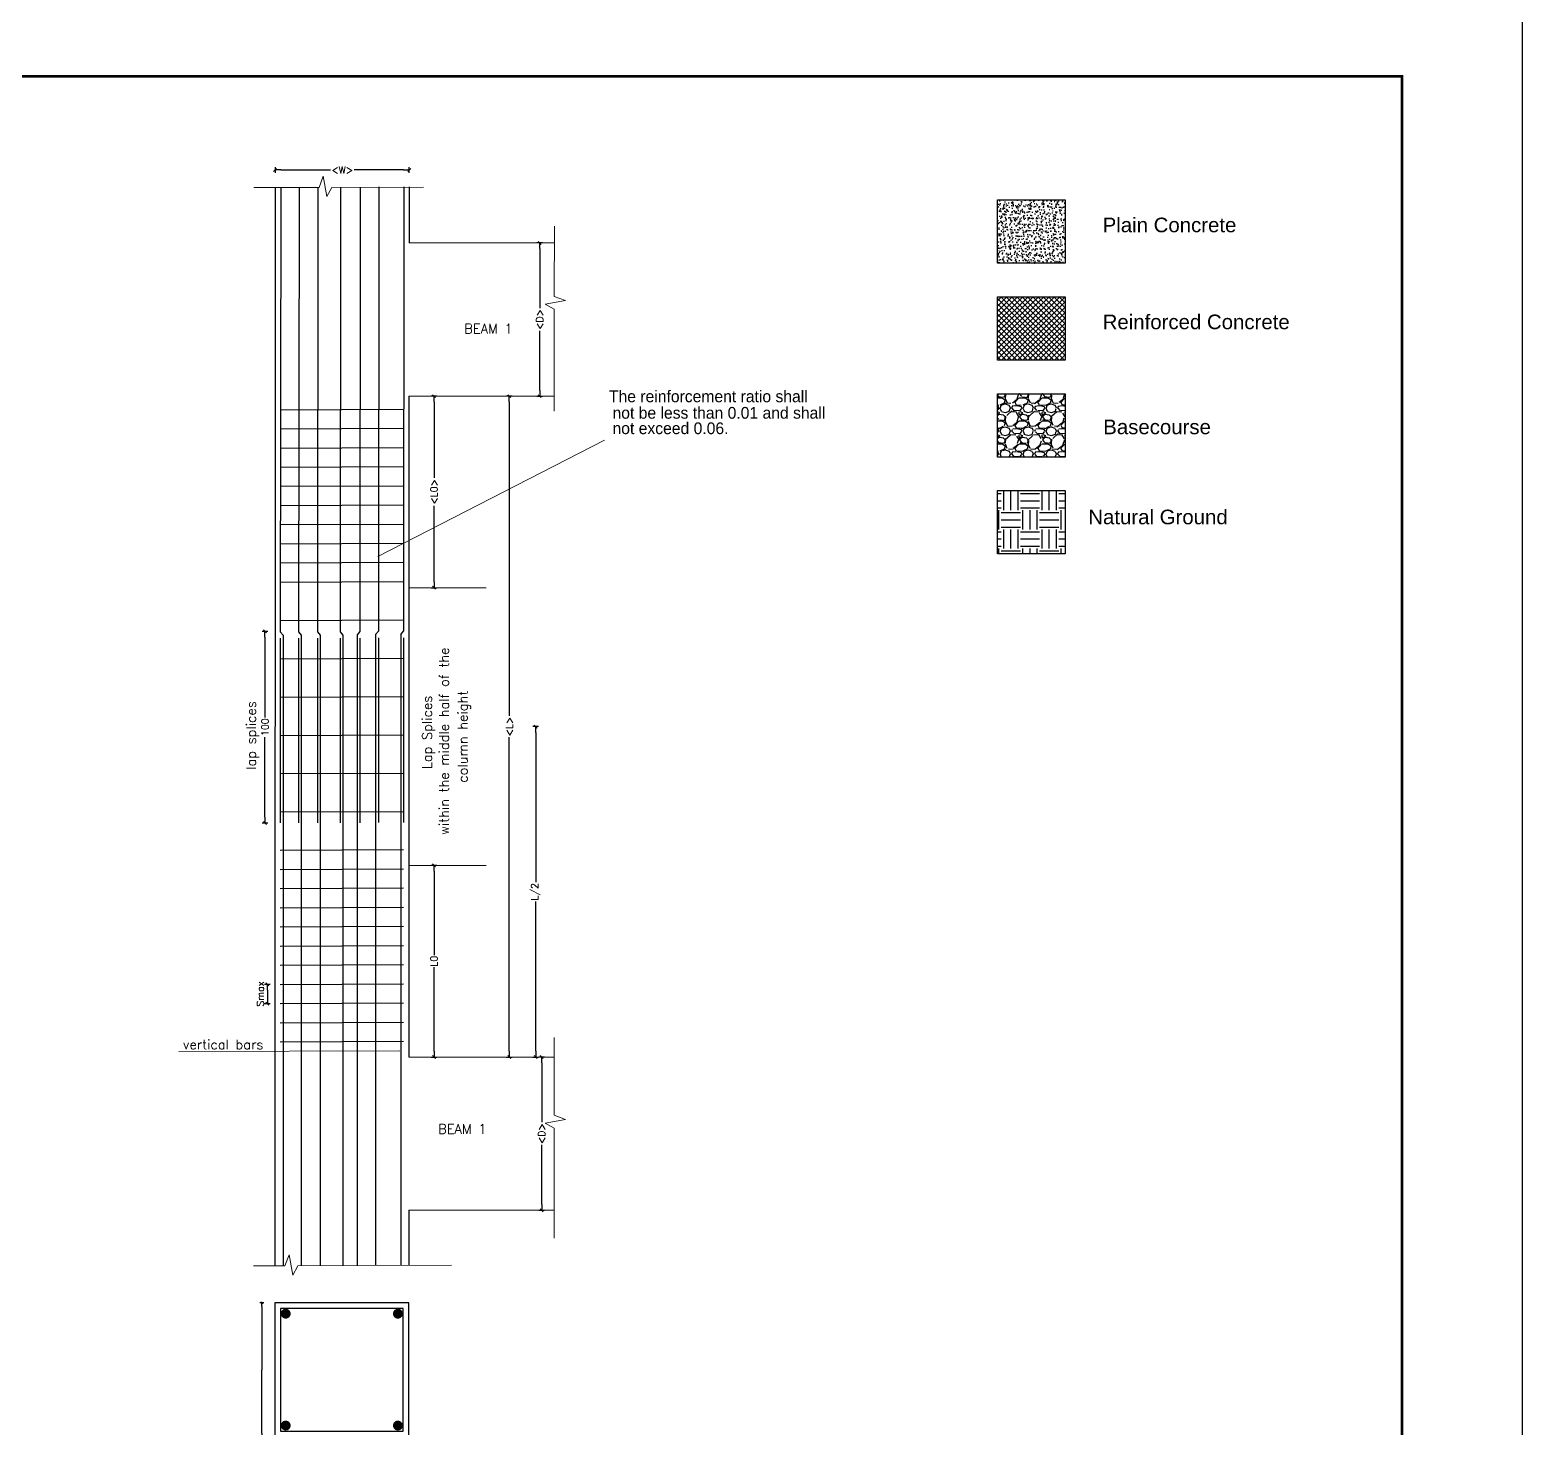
# Model space of a CAD drawing. Extents: x 166525 to 167198, y 178739 to 179747.
# Drawn here: x 167084.2 to 167103.66, y 179292.25 to 179310.49 of the extents above; entities that cross this region are included whole.
import ezdxf

# ---------------------------------------------------------------- set-up
doc = ezdxf.new("R2010")
doc.units = 0
doc.header["$MEASUREMENT"] = 0
doc.layers.get('0').update_dxf_attribs({"linetype": 'CONTINUOUS'})
doc.layers.get('DEFPOINTS').update_dxf_attribs({"linetype": 'CONTINUOUS'})
for name, color, linetype in [('000FRAME', 7, 'CONTINUOUS'), ('006COL', 5, 'CONTINUOUS'), ('007HATH', 8, 'CONTINUOUS'), ('BEAM-DIM', 4, 'CONTINUOUS'), ('BEAM-REIN', 2, 'CONTINUOUS'), ('Column', 6, 'CONTINUOUS'), ('COVER', 7, 'CONTINUOUS'), ('DIM', 144, 'CONTINUOUS'), ('FER', 33, 'CONTINUOUS'), ('FOOT-DIM', 4, 'CONTINUOUS'), ('FRAM-TXT', 4, 'CONTINUOUS'), ('Line 1', 2, 'CONTINUOUS'), ('MHATCH', 8, 'CONTINUOUS'), ('TXT', 6, 'CONTINUOUS')]:
    doc.layers.add(name, color=color, linetype=linetype)
for name, color, linetype, lineweight in [('BARS', 2, 'CONTINUOUS', 0), ('BEAM', 6, 'CONTINUOUS', 13), ('LINE', 8, 'CONTINUOUS', 9), ('STIRRUP', 1, 'CONTINUOUS', 25)]:
    doc.layers.add(name, color=color, linetype=linetype, lineweight=lineweight)
doc.styles.add('ROMANS', font='romans.shx')
doc.dimstyles.new('Copy(2) of OUTSIDE1-20', dxfattribs={"dimscale": 0, "dimtxt": 18, "dimasz": 15, "dimexe": 0, "dimexo": 0, "dimgap": 0, "dimtad": 0, "dimdec": 0, "dimlfac": 0.2, "dimzin": 0, "dimdsep": 46, "dimtxsty": 'ROMANS', "dimblk1": 'DIMQ', "dimblk2": 'DIMQ', "dimsah": 1, "dimcen": 0, "dimdle": 0.1, "dimse1": 1, "dimse2": 1, "dimclrd": 8, "dimclre": 5, "dimclrt": 3, "dimadec": 0, "dimazin": 0, "dimtfac": 1, "dimtdec": 0, "dimtmove": 2, "dimatfit": 3, "dimldrblk": 'DIMQ', "dimfxl": 1, "dimtolj": 1, "dimtzin": 0, "dimarcsym": 0})
doc.dimstyles.new('OUTSIDE', dxfattribs={"dimscale": 0, "dimtxt": 0.2, "dimasz": 10, "dimexe": 0, "dimexo": 0.1, "dimgap": 0.1, "dimtad": 0, "dimdec": 0, "dimzin": 0, "dimdsep": 46, "dimtxsty": 'ROMANS', "dimblk1": 'DIMQ', "dimblk2": 'DIMQ', "dimsah": 1, "dimcen": 0, "dimdle": 0.1, "dimse1": 1, "dimse2": 1, "dimclrd": 8, "dimclre": 5, "dimclrt": 3, "dimadec": 0, "dimazin": 0, "dimtfac": 1, "dimtdec": 0, "dimtmove": 2, "dimatfit": 3, "dimldrblk": 'DIMQ', "dimfxl": 0, "dimtolj": 1, "dimtzin": 0, "dimarcsym": 0})

# ---------------------------------------------------------------- blocks, each defined once
blk = doc.blocks.new('DIMQ')
at = {"layer": 'DIM', "color": 6}
for p, q in [((-1, 0), (0, 0)), ((0, -0.5), (0, 0.5))]:
    blk.add_line(p, q, dxfattribs=at)
at = {"layer": 'DIM', "color": 12}
blk.add_line((-0.26, -0.26), (0.26, 0.26), dxfattribs=at)
blk = doc.blocks.new('*D654')
at = {"layer": 'DEFPOINTS', "color": 0, "transparency": 16777216}
for p in [(417177, 176516.8), (417181.5, 176516.8, -1216575.1), (417181.5, 176116.8, -1216575.1)]:
    blk.add_point(p, dxfattribs=at)
at = {"layer": 'FOOT-DIM', "color": 8, "lineweight": -2, "transparency": 16777216}
for p, q in [((417177, 176501.8), (417177, 176346.4)), ((417177, 176131.8), (417177, 176287.3))]:
    blk.add_line(p, q, dxfattribs=at)
at = {"layer": 'FOOT-DIM', "color": 8, "lineweight": -2, "transparency": 16777216, "xscale": 15, "yscale": 15, "zscale": 15}
for p, rotation in [((417177, 176516.8), 90), ((417177, 176116.8), 270)]:
    blk.add_blockref('DIMQ', p, dxfattribs=dict(at, rotation=rotation))
at = {"layer": 'FOOT-DIM', "color": 3, "transparency": 16777216, "insert": (417177, 176316.8), "char_height": 18, "attachment_point": 5, "rotation": 90, "style": 'ROMANS'}
blk.add_mtext('\\A1;<D>', dxfattribs=at)
blk = doc.blocks.new('*D655')
at = {"layer": 'DEFPOINTS', "color": 0, "transparency": 16777216}
for p in [(417112.5, 178641.8, -1216575.1), (417171.9, 178641.8), (417111.3, 178241.8, -1216575.1)]:
    blk.add_point(p, dxfattribs=at)
at = {"layer": 'FOOT-DIM', "color": 8, "lineweight": -2, "transparency": 16777216}
for p, q in [((417171.9, 178626.8), (417171.9, 178471.4)), ((417171.9, 178256.8), (417171.9, 178412.3))]:
    blk.add_line(p, q, dxfattribs=at)
at = {"layer": 'FOOT-DIM', "color": 8, "lineweight": -2, "transparency": 16777216, "xscale": 15, "yscale": 15, "zscale": 15}
for p, rotation in [((417171.9, 178641.8), 90), ((417171.9, 178241.8), 270)]:
    blk.add_blockref('DIMQ', p, dxfattribs=dict(at, rotation=rotation))
at = {"layer": 'FOOT-DIM', "color": 3, "transparency": 16777216, "insert": (417171.9, 178441.8), "char_height": 18, "attachment_point": 5, "rotation": 90, "style": 'ROMANS'}
blk.add_mtext('\\A1;<D>', dxfattribs=at)
blk = doc.blocks.new('*D656')
at = {"layer": 'DEFPOINTS', "color": 0, "transparency": 16777216}
for p in [(416457.2, 177627.8, -366842.5), (416455.1, 177127.8), (416457.2, 177127.8, -366842.5)]:
    blk.add_point(p, dxfattribs=at)
at = {"layer": 'FOOT-DIM', "color": 8, "lineweight": -2, "transparency": 16777216}
for p, q in [((416455.1, 177612.8), (416455.1, 177403.5)), ((416455.1, 177142.8), (416455.1, 177352.1))]:
    blk.add_line(p, q, dxfattribs=at)
at = {"layer": 'FOOT-DIM', "color": 8, "lineweight": -2, "transparency": 16777216, "xscale": 15, "yscale": 15, "zscale": 15}
for p, rotation in [((416455.1, 177627.8), 90), ((416455.1, 177127.8), 270)]:
    blk.add_blockref('DIMQ', p, dxfattribs=dict(at, rotation=rotation))
at = {"layer": 'FOOT-DIM', "color": 3, "transparency": 16777216, "insert": (416455.1, 177377.8), "char_height": 18, "attachment_point": 5, "rotation": 90, "style": 'ROMANS'}
blk.add_mtext('\\A1;100', dxfattribs=at)
blk = doc.blocks.new('*D657')
at = {"layer": 'DEFPOINTS', "color": 0, "transparency": 16777216}
for p in [(416945.2, 178241.8, -1211185.6), (416896.2, 177741.8), (416964.8, 177741.8, -1208008.3)]:
    blk.add_point(p, dxfattribs=at)
at = {"layer": 'FOOT-DIM', "color": 8, "lineweight": -2, "transparency": 16777216}
for p, q in [((416896.2, 178226.8), (416896.2, 178028.3)), ((416896.2, 177756.8), (416896.2, 177955.4))]:
    blk.add_line(p, q, dxfattribs=at)
at = {"layer": 'FOOT-DIM', "color": 8, "lineweight": -2, "transparency": 16777216, "xscale": 15, "yscale": 15, "zscale": 15}
for p, rotation in [((416896.2, 178241.8), 90), ((416896.2, 177741.8), 270)]:
    blk.add_blockref('DIMQ', p, dxfattribs=dict(at, rotation=rotation))
at = {"layer": 'FOOT-DIM', "color": 3, "transparency": 16777216, "insert": (416896.2, 177991.8), "char_height": 18, "attachment_point": 5, "rotation": 90, "style": 'ROMANS'}
blk.add_mtext('\\A1;<L0>', dxfattribs=at)
blk = doc.blocks.new('*D658')
at = {"layer": 'DEFPOINTS', "color": 0, "transparency": 16777216}
for p in [(416945.2, 177016.8, -1211185.6), (416896.2, 176516.8), (416964.8, 176516.8, -1208008.3)]:
    blk.add_point(p, dxfattribs=at)
at = {"layer": 'FOOT-DIM', "color": 8, "lineweight": -2, "transparency": 16777216}
for p, q in [((416896.2, 177001.8), (416896.2, 176782.7)), ((416896.2, 176531.8), (416896.2, 176751))]:
    blk.add_line(p, q, dxfattribs=at)
at = {"layer": 'FOOT-DIM', "color": 8, "lineweight": -2, "transparency": 16777216, "xscale": 15, "yscale": 15, "zscale": 15}
for p, rotation in [((416896.2, 177016.8), 90), ((416896.2, 176516.8), 270)]:
    blk.add_blockref('DIMQ', p, dxfattribs=dict(at, rotation=rotation))
at = {"layer": 'FOOT-DIM', "color": 3, "transparency": 16777216, "insert": (416896.2, 176766.8), "char_height": 18, "attachment_point": 5, "rotation": 90, "style": 'ROMANS'}
blk.add_mtext('\\A1;L0', dxfattribs=at)
blk = doc.blocks.new('*D659')
at = {"layer": 'DEFPOINTS', "color": 0, "transparency": 16777216}
for p in [(416831.6, 178832.2), (416481.6, 178761.5, -297449.5), (416831.6, 178763, -224018.9)]:
    blk.add_point(p, dxfattribs=at)
at = {"layer": 'FOOT-DIM', "color": 8, "lineweight": -2, "transparency": 16777216}
for p, q in [((416496.6, 178832.2), (416625.7, 178832.2)), ((416816.6, 178832.2), (416687.4, 178832.2))]:
    blk.add_line(p, q, dxfattribs=at)
at = {"layer": 'FOOT-DIM', "color": 8, "lineweight": -2, "transparency": 16777216, "xscale": 15, "yscale": 15, "zscale": 15, "rotation": 180}
blk.add_blockref('DIMQ', (416481.6, 178832.2), dxfattribs=at)
at = {"layer": 'FOOT-DIM', "color": 8, "lineweight": -2, "transparency": 16777216, "xscale": 15, "yscale": 15, "zscale": 15}
blk.add_blockref('DIMQ', (416831.6, 178832.2), dxfattribs=at)
at = {"layer": 'FOOT-DIM', "color": 3, "transparency": 16777216, "insert": (416656.6, 178832.2), "char_height": 18, "attachment_point": 5, "style": 'ROMANS'}
blk.add_mtext('\\A1;<W>', dxfattribs=at)
blk = doc.blocks.new('*D660')
at = {"layer": 'DEFPOINTS', "color": 0, "transparency": 16777216}
for p in [(417093.4, 178241.8, -1218970.1), (417092.4, 176516.8), (417161, 176516.8, -1208008.3)]:
    blk.add_point(p, dxfattribs=at)
at = {"layer": 'FOOT-DIM', "color": 8, "lineweight": -2, "transparency": 16777216}
for p, q in [((417092.4, 178226.8), (417092.4, 177407.2)), ((417092.4, 176531.8), (417092.4, 177351.5))]:
    blk.add_line(p, q, dxfattribs=at)
at = {"layer": 'FOOT-DIM', "color": 8, "lineweight": -2, "transparency": 16777216, "xscale": 15, "yscale": 15, "zscale": 15}
for p, rotation in [((417092.4, 178241.8), 90), ((417092.4, 176516.8), 270)]:
    blk.add_blockref('DIMQ', p, dxfattribs=dict(at, rotation=rotation))
at = {"layer": 'FOOT-DIM', "color": 3, "transparency": 16777216, "insert": (417092.4, 177379.3), "char_height": 18, "attachment_point": 5, "rotation": 90, "style": 'ROMANS'}
blk.add_mtext('\\A1;<L>', dxfattribs=at)
blk = doc.blocks.new('*D661')
at = {"layer": 'DEFPOINTS', "color": 0, "transparency": 16777216}
for p in [(416581.1, 176706.5, 208168.7), (416461.3, 176656.5), (416581.1, 176656.5, 208168.7)]:
    blk.add_point(p, dxfattribs=at)
at = {"layer": 'FOOT-DIM', "color": 8, "lineweight": -2, "transparency": 16777216}
blk.add_line((416461.3, 176691.5), (416461.3, 176671.5), dxfattribs=at)
at = {"layer": 'FOOT-DIM', "color": 8, "lineweight": -2, "transparency": 16777216, "xscale": 15, "yscale": 15, "zscale": 15}
for p, rotation in [((416461.3, 176706.5), 90), ((416461.3, 176656.5), 270)]:
    blk.add_blockref('DIMQ', p, dxfattribs=dict(at, rotation=rotation))
at = {"layer": 'FOOT-DIM', "color": 3, "transparency": 16777216, "insert": (416443.3, 176681.5), "char_height": 18, "attachment_point": 5, "rotation": 90, "style": 'ROMANS'}
blk.add_mtext('\\A1;Smax', dxfattribs=at)
blk = doc.blocks.new('SIMDOT')
at = {"const_width": 0.5, "flags": 128}
blk.add_lwpolyline([(-0.25, 0, 1), (0.25, 0, 1), (-0.25, 0)], format="xyb", dxfattribs=at)
blk = doc.blocks.new('*D663')
at = {"layer": 'DEFPOINTS', "color": 0, "transparency": 16777216}
for p in [(416480.4, 175875.5, -84088.4), (416446.8, 175525.5), (416480.4, 175525.5, -84088.4)]:
    blk.add_point(p, dxfattribs=at)
at = {"layer": 'FER', "color": 8, "lineweight": -2, "transparency": 16777216}
for p, q in [((416446.8, 175865.5), (416446.8, 175700.7)), ((416446.8, 175535.5), (416446.8, 175700.3))]:
    blk.add_line(p, q, dxfattribs=at)
at = {"layer": 'FER', "color": 8, "lineweight": -2, "transparency": 16777216, "xscale": 10, "yscale": 10, "zscale": 10}
for p, rotation in [((416446.8, 175875.5), 90), ((416446.8, 175525.5), 270)]:
    blk.add_blockref('DIMQ', p, dxfattribs=dict(at, rotation=rotation))
at = {"layer": 'FER', "color": 3, "transparency": 16777216, "insert": (416446.8, 175700.5), "char_height": 0.2, "attachment_point": 5, "rotation": 90, "style": 'ROMANS'}
blk.add_mtext('\\A1;d', dxfattribs=at)
blk = doc.blocks.new('*D664')
at = {"layer": 'DEFPOINTS', "color": 0, "transparency": 16777216}
for p in [(416830.4, 177379.3, -158673.8), (416830.4, 176516.8, -158673.8), (417161.4, 176516.8)]:
    blk.add_point(p, dxfattribs=at)
at = {"layer": 'FOOT-DIM', "color": 8, "lineweight": -2, "transparency": 16777216}
for p, q in [((417161.4, 177364.3), (417161.4, 176973.4)), ((417161.4, 176531.8), (417161.4, 176922.8))]:
    blk.add_line(p, q, dxfattribs=at)
at = {"layer": 'FOOT-DIM', "color": 8, "lineweight": -2, "transparency": 16777216, "xscale": 15, "yscale": 15, "zscale": 15}
for p, rotation in [((417161.4, 177379.3), 90), ((417161.4, 176516.8), 270)]:
    blk.add_blockref('DIMQ', p, dxfattribs=dict(at, rotation=rotation))
at = {"layer": 'FOOT-DIM', "color": 3, "transparency": 16777216, "insert": (417161.4, 176948.1), "char_height": 18, "attachment_point": 5, "rotation": 90, "style": 'ROMANS'}
blk.add_mtext('\\A1;L/2', dxfattribs=at)
blk = doc.blocks.new('O')
at = {"layer": 'BEAM'}
for p, q in [((416830.4, 178641.8, -1021629.9), (417209.9, 178641.8, -941834.4)), ((416830.4, 178241.8, -1021629.9), (417209.9, 178241.8, -941834.4)), ((416830.4, 176516.8, -1021629.9), (417209.9, 176516.8, -941834.4)), ((416830.4, 176116.8, -1021629.9), (417209.9, 176116.8, -941834.4))]:
    blk.add_line(p, q, dxfattribs=at)
at = {"layer": 'BEAM-REIN'}
for p, q in [((416496.3, 178786.5, -89332), (416495.1, 177627.1, -87038.5)), ((416543.9, 178786.5, -89332), (416542.7, 177627.1, -87038.5)), ((416593.1, 178786.5, -89332), (416591.9, 177627.1, -87038.5)), ((416652.1, 178786.5, -89332), (416650.9, 177627.1, -87038.5)), ((416703.7, 178786.5, -89332), (416702.6, 177627.1, -87038.5)), ((416752.1, 178788.1, -89332), (416751, 177628.7, -87038.5)), ((416817.5, 178788.1, 0), (416816.4, 177628.7, 2293.5)), ((416495.1, 177627.1, -87038.5), (416502.2, 177618.2, 219934.3)), ((416495.1, 177609.9, -87006.7), (416495.1, 177127.8, -86117.9)), ((416502.2, 177618.2, -87022.1), (416502.2, 175971.6, -84088.4)), ((416542.7, 177627.1, -87038.5), (416549.9, 177618.2, 219934.3)), ((416542.7, 177609.9, -87006.7), (416542.7, 177127.8, -86117.9)), ((416549.9, 177618.2, -87022.1), (416549.9, 175971.6, -84088.4)), ((416591.9, 177627.1, -87038.5), (416599, 177618.2, 219934.4)), ((416591.9, 177609.9, -87006.7), (416591.9, 177127.8, -86117.9)), ((416599, 177618.2, -87022.1), (416599, 175971.6, -84088.4)), ((416650.9, 177627.1, -87038.5), (416658.1, 177618.2, 219934.4)), ((416650.9, 177609.8, -87006.6), (416650.9, 177127.8, -86117.9)), ((416658.1, 177618.2, -87022.1), (416658.1, 175971.6, -84088.3)), ((416702.6, 177627.5, -87039.2), (416695.4, 177618.6, 219948.7)), ((416695.4, 177618.6, -87022.8), (416695.4, 175972, -84089.1)), ((416702.6, 177610.3, -87007.4), (416702.6, 177128.2, -86118.6)), ((416751, 177628.7, -87038.5), (416743.8, 177619.8, 219949.4)), ((416743.8, 177619.8, -87022.1), (416743.8, 175973.2, -84088.4)), ((416751, 177611.4, -87006.7), (416751, 177129.3, -86117.9)), ((416815.7, 177628.7, -87038.5), (416808.9, 177620.1, 208168.7)), ((416809.2, 177620.6, 2308.4), (416809.2, 175972.7, 5243.6)), ((416816.4, 177611.4, 2325.3), (416816.4, 177129.3, 3214.1))]:
    blk.add_line(p, q, dxfattribs=at)
at = {"layer": 'Column'}
for p, q in [((416481.6, 178786.5, -89332), (416480.4, 175971.6, -84088.4)), ((416831.6, 178788.1, 13666.8), (416831.6, 178641.8, -158673.8)), ((416830.4, 178241.8, -158673.8), (416830.4, 176516.8, -158673.8)), ((416830.4, 176116.8, -352423.8), (416830.4, 175973.2, -380541))]:
    blk.add_line(p, q, dxfattribs=at)
at = {"layer": 'Column', "elevation": -84088.4}
blk.add_lwpolyline([(416480.4, 175525.5), (416830.4, 175525.5), (416830.4, 175875.5), (416480.4, 175875.5)], close=True, dxfattribs=at)
at = {"layer": 'FER', "color": 2, "elevation": -84088.4}
blk.add_lwpolyline([(416495.4, 175540.5), (416815.4, 175540.5), (416815.4, 175860.5), (416495.4, 175860.5)], close=True, dxfattribs=at)
at = {"layer": 'LINE', "lineweight": 0}
blk.add_line((416749.7, 177823.7, -1021629.9), (417341, 178127.3, -1021629.9), dxfattribs=at)
at = {"layer": 'LINE'}
for p, q in [((416830.4, 177741.8, -1021629.9), (417032.2, 177741.8, -979201.9)), ((416830.4, 177016.8, -1021629.9), (417032.2, 177016.8, -979201.9)), ((416807.3, 176533, -89208.6), (416230.2, 176531.5, -89208.6))]:
    blk.add_line(p, q, dxfattribs=at)
for points in [[(416868.8, 178787.7), (416629.8, 178786.5), (416616.8, 178762.7), (416607, 178815.7), (416596.2, 178786.5), (416426.3, 178786.5)], [(417209.9, 178202.3), (417209.9, 178468.7), (417186.1, 178481.7), (417239.1, 178491.4), (417209.9, 178502.2), (417210.6, 178685.9)], [(417209.9, 176044.2), (417209.9, 176331.2), (417186.1, 176344.2), (417239.1, 176353.9), (417209.9, 176364.7), (417209.9, 176567.8)], [(416941.6, 175973.2), (416540.7, 175971.6), (416527.7, 175947.8), (416517.9, 176000.8), (416507.1, 175971.6), (416425.1, 175971.6)]]:
    blk.add_lwpolyline(points, dxfattribs=at)
at = {"layer": 'LINE', "lineweight": 0, "const_width": 0.17, "elevation": -1021629.9}
blk.add_lwpolyline([(417341, 178271.6), (418225.9, 178271.6), (418225.9, 178119.6), (417341, 178119.6)], close=True, dxfattribs=at)
at = {"layer": 'STIRRUP'}
for p, q in [((416495.1, 178206.5, 208168.7), (416816.4, 178208.1, 208168.7)), ((416495.1, 178156.5, 208168.7), (416816.4, 178158.1, 208168.7)), ((416495.1, 178106.5, 208168.7), (416816.4, 178108.1, 208168.7)), ((416495.1, 178056.5, 208168.7), (416816.4, 178058.1, 208168.7)), ((416495.1, 178006.5, 208168.7), (416816.4, 178008.1, 208168.7)), ((416495.1, 177956.5, 208168.7), (416816.4, 177958.1, 208168.7)), ((416495.1, 177906.5, 208168.7), (416816.4, 177908.1, 208168.7)), ((416495.1, 177856.5, 208168.7), (416816.4, 177858.1, 208168.7)), ((416495.1, 177806.5, 208168.7), (416816.4, 177808.1, 208168.7)), ((416495.1, 177756.5, 208168.7), (416816.4, 177758.1, 208168.7)), ((416495.1, 177656.5, 208168.7), (416816.4, 177658.1, 208168.7)), ((416495.1, 177556.5, 208168.7), (416816.4, 177558.1, 208168.7)), ((416495.1, 177556.5, 208168.7), (416816.4, 177558.1, 208168.7)), ((416495.1, 177456.5, 208168.7), (416816.4, 177458.1, 208168.7)), ((416495.1, 177356.5, 208168.7), (416816.4, 177358.1, 208168.7)), ((416495.1, 177256.5, 208168.7), (416816.4, 177258.1, 208168.7)), ((416495.1, 177156.5, 208168.7), (416816.4, 177158.1, 208168.7)), ((416495.1, 177056.5, 208168.7), (416816.4, 177058.1, 208168.7)), ((416495.1, 177006.5, 208168.7), (416816.4, 177008.1, 208168.7)), ((416495.1, 176956.5, 208168.7), (416816.4, 176958.1, 208168.7)), ((416495.1, 176906.5, 208168.7), (416816.4, 176908.1, 208168.7)), ((416495.1, 176856.5, 208168.7), (416816.4, 176858.1, 208168.7)), ((416495.1, 176806.5, 208168.7), (416816.4, 176808.1, 208168.7)), ((416495.1, 176756.5, 208168.7), (416816.4, 176758.1, 208168.7)), ((416495.1, 176706.5, 208168.7), (416816.4, 176708.1, 208168.7)), ((416495.1, 176656.5, 208168.7), (416816.4, 176658.1, 208168.7)), ((416495.1, 176606.5, 208168.7), (416816.4, 176608.1, 208168.7)), ((416495.1, 176556.5, 208168.7), (416816.4, 176558.1, 208168.7))]:
    blk.add_line(p, q, dxfattribs=at)
at = {"layer": 'BARS', "xscale": 25.80619054415729, "yscale": 25.80619054415729, "zscale": 25.80619054415729}
for p in [(416509.2, 175846.9), (416801.9, 175846.9), (416509.2, 175554.9), (416801.9, 175554.9)]:
    blk.add_blockref('SIMDOT', p, dxfattribs=at)
at = {"layer": 'BEAM-DIM', "style": 'ROMANS'}
for s, p in [('BEAM 1', (416974.9, 178405.6, -1110838.6)), ('vertical bars', (416241, 176537, -89208.6)), ('BEAM 1', (416906.7, 176316.6, -89208.6))]:
    blk.add_text(s, height=25, dxfattribs=at).set_placement(p)
for s, p in [('within the middle half of the ', (416934.8, 177096.1, -89208.6)), ('Lap Splices', (416890.6, 177268.1, -89208.6)), ('column height ', (416983.4, 177232.8, -89208.6)), ('lap splices', (416431.5, 177266.6, -89208.6))]:
    blk.add_text(s, height=25, rotation=90, dxfattribs=at).set_placement(p)
at = {"layer": 'FRAM-TXT', "linetype": 'Continuous'}
for s, p in [('The reinforcement ratio shall ', (417352.5, 178226, -1032897.1)), ('not be less than 0.01 and shall', (417361.8, 178183, -1032897.1)), ('not exceed 0.06.', (417361.8, 178142.7, -1032897.1))]:
    blk.add_text(s, height=30.6, dxfattribs=at).set_placement(p)
at = {"layer": 'FER', "color": 2}
dim = blk.add_linear_dim(base=(416446.8, 175525.5), p1=(416480.4, 175875.5, -84088.4), p2=(416480.4, 175525.5, -84088.4), angle=90, text='d', dimstyle='OUTSIDE', override={"dimscale": 1}, dxfattribs=at)
dim.commit()
dim.dimension.update_dxf_attribs({"geometry": '*D663', "text_midpoint": (416446.8, 175700.5)})
at = {"layer": 'FOOT-DIM'}
dim = blk.add_linear_dim(base=(416831.6, 178832.2, 208168.7), p1=(416481.6, 178761.5, -89280.8), p2=(416831.6, 178763, -15850.2), text='<W>', dimstyle='Copy(2) of OUTSIDE1-20', override={"dimscale": 1}, dxfattribs=at)
dim.commit()
dim.dimension.update_dxf_attribs({"geometry": '*D659', "text_midpoint": (416656.6, 178832.2, 208168.7)})
for base, p1, p2, text, picture, middle in [((417171.9, 178641.8, 208168.7), (417111.3, 178241.8, -1008406.4), (417112.5, 178641.8, -1008406.4), '<D>', '*D655', (417171.9, 178441.8, 208168.7)), ((416896.2, 177741.8, 208168.7), (416945.2, 178241.8, -1003016.9), (416964.8, 177741.8, -999839.6), '<L0>', '*D657', (416896.2, 177991.8, 208168.7)), ((417092.4, 176516.8, 208168.7), (417093.4, 178241.8, -1010801.4), (417161, 176516.8, -999839.6), '<L>', '*D660', (417092.4, 177379.3, 208168.7)), ((417161.4, 176516.8), (416830.4, 177379.3, -158673.8), (416830.4, 176516.8, -158673.8), 'L/2', '*D664', (417161.4, 176948.1)), ((417177, 176516.8, 208168.7), (417181.5, 176116.8, -1008406.4), (417181.5, 176516.8, -1008406.4), '<D>', '*D654', (417177, 176316.8, 208168.7))]:
    dim = blk.add_linear_dim(base=base, p1=p1, p2=p2, angle=90, text=text, dimstyle='Copy(2) of OUTSIDE1-20', override={"dimscale": 1}, dxfattribs=at)
    dim.commit()
    dim.dimension.update_dxf_attribs({"geometry": picture, "text_midpoint": middle})
dim = blk.add_linear_dim(base=(416455.1, 177127.8, 208168.7), p1=(416457.2, 177627.8, -158673.8), p2=(416457.2, 177127.8, -158673.8), angle=90, dimstyle='Copy(2) of OUTSIDE1-20', override={"dimscale": 1}, dxfattribs=at)
dim.commit()
dim.dimension.update_dxf_attribs({"geometry": '*D656', "text_midpoint": (416455.1, 177377.8, 208168.7)})
dim = blk.add_linear_dim(base=(416896.2, 176516.8, 208168.7), p1=(416945.2, 177016.8, -1003016.9), p2=(416964.8, 176516.8, -999839.6), angle=90, text='L0', dimstyle='Copy(2) of OUTSIDE1-20', override={"dimscale": 1}, dxfattribs=at)
dim.commit()
dim.dimension.update_dxf_attribs({"geometry": '*D658', "text_midpoint": (416896.2, 176766.8, 208168.7), "text_rotation": 90})
dim = blk.add_aligned_dim(p1=(416581.1, 176706.5, 208168.7), p2=(416581.1, 176656.5, 208168.7), distance=-119.8, text='Smax', dimstyle='Copy(2) of OUTSIDE1-20', override={"dimscale": 1}, dxfattribs=at)
dim.commit()
dim.dimension.update_dxf_attribs({"geometry": '*D661', "text_midpoint": (416443.3, 176681.5), "text_rotation": 90})

msp = doc.modelspace()

# ---------------------------------------------------------------- hatches: boundary and pattern name
at = {"linetype": 'Continuous'}
h = msp.add_hatch(dxfattribs=at)
h.set_pattern_fill('EARTH', color=8, style=0)
h.set_pattern_definition([(0, (430.12013, 55.24664), (0.25, 0.25), [0.25, -0.25]), (0, (430.12013, 55.3404), (0.25, 0.25), [0.25, -0.25]), (0, (430.12013, 55.43414), (0.25, 0.25), [0.25, -0.25]), (90, (430.15138, 55.4654), (-0.25, 0.25), [0.25, -0.25]), (90, (430.24513, 55.4654), (-0.25, 0.25), [0.25, -0.25]), (90, (430.33888, 55.4654), (-0.25, 0.25), [0.25, -0.25])])
h.paths.add_polyline_path([(167097.70218, 179304.47144), (167096.81982, 179304.47144), (167096.81982, 179303.64478), (167097.70218, 179303.64478)])
at = {"layer": '006COL'}
h = msp.add_hatch(dxfattribs=at)
h.set_pattern_fill('ANSI37', color=8, scale=0.38995, angle=90, style=0)
h.set_pattern_definition([(135, (166966.34357, 179185.63964), (-0.034467066, -0.034467066), []), (225, (166966.34357, 179185.63964), (0.034467066, -0.034467066), [])])
h.paths.add_polyline_path([(167096.81982, 179307.00228), (167096.81982, 179306.17562), (167097.70218, 179306.17562), (167097.70218, 179307.00228)])
at = {"layer": '007HATH'}
h = msp.add_hatch(dxfattribs=at)
h.set_pattern_fill('AR-CONC', color=8, scale=0.015598, angle=270, style=0)
h.set_pattern_definition([(320, (166970.21457, 179184.88652), (-0.009788086, -0.11187834), [0.01169851, -0.12868361]), (265, (166970.21457, 179184.88652), (0.11732703, 0.02164245), [0.00935881, -0.10294689]), (10.451444, (166970.21375, 179184.87719), (0.10753894, -0.09023589), [0.009942204, -0.10936424]), (316.1842, (166970.24577, 179184.88652), (-0.02581772, -0.16646845), [0.01754777, -0.19302542]), (6.63564, (166970.24361, 179184.87264), (0.15194315, -0.1457887), [0.01491331, -0.16404645]), (261.18416, (166970.24577, 179184.88652), (0.15194315, -0.1457887), [0.01403821, -0.15442033]), (291, (166970.23797, 179184.87092), (-0.06280055, -0.09310564), [0.01169851, -0.12868361]), (236, (166970.23797, 179184.87092), (0.113109, -0.03795236), [0.00935881, -0.10294689]), (341.451445, (166970.23273, 179184.86316), (0.05030845, -0.131058), [0.0099422, -0.10936424]), (307.5, (166970.21457, 179184.886516), (0.051924828, -0.001896696), [0, -0.101699048, 0, -0.10450669, 0, -0.10333684]), (277.5, (166970.21457, 179184.886516), (0.061520392, -0.041033622), [0, -0.059584411, 0, -0.099359346, 0, -0.039384984]), (237.5, (166970.21457, 179184.9213), (-0.003518112, -0.083265695), [0, -0.038995034, 0, -0.121664505, 0, -0.16143944]), (227.5, (166970.21457, 179184.9369), (0.01561439, -0.090965457), [0, -0.050693544, 0, -0.08079771, 0, -0.1146454])])
h.paths.add_polyline_path([(167097.70218, 179308.26769), (167096.81982, 179308.26769), (167096.81982, 179307.44104), (167097.70218, 179307.44104)])
at = {"layer": 'Line 1', "linetype": 'Continuous'}
h = msp.add_hatch(dxfattribs=at)
h.set_pattern_fill('GRAVEL', color=8, scale=0.3, style=0)
h.set_pattern_definition([(228.012787504, (430.33613, 55.546638), (-2.4, -2.7), [0.0403608, -3.99572641412]), (184.969740728, (430.309131, 55.516638), (3.6, 0.3), [0.0692604, -6.85677742837]), (132.510447078, (430.240131, 55.510638), (3, -3.3), [0.0488364, -4.83480977883]), (267.273689006, (430.123131, 55.435638), (0.3, 6), [0.0630714, -6.2440674125]), (292.833654178, (430.120131, 55.372638), (-1.5, 3.6), [0.0618465, -6.12281193843]), (357.273689006, (430.144131, 55.315638), (-6, 0.3), [0.0630714, -6.2440674125]), (37.6942404667, (430.207131, 55.312638), (-3.9, -3), [0.0834087, -8.25745456467]), (72.255328375, (430.273131, 55.363638), (2.1, 6.6), [0.0787464, -7.79589644904]), (121.429565615, (430.297131, 55.438638), (-2.4, 3.9), [0.063285, -6.26522193292]), (175.236358309, (430.26413, 55.492638), (3.3, -0.3), [0.0722496, -3.54022877364]), (222.397437798, (430.192131, 55.498638), (-3.6, -3.3), [0.0934344, -9.25001250144]), (138.814074834, (430.42013, 55.432638), (-2.1, 1.8), [0.0318903, -3.15715344382]), (171.46923439, (430.396131, 55.453638), (3.9, -0.6), [0.0606711, -6.00645342485]), (225, (430.33613, 55.46264), (-3e-17, -0.3), [0.0424263, -0.3818377687]), (203.198590514, (430.31513, 55.498638), (1.5, 0.6), [0.0228474, -2.26188453176]), (291.801409486, (430.29413, 55.48964), (-0.3, 0.9), [0.0323109, -1.58323854214]), (30.963756532, (430.30613, 55.45964), (0.9, 0.6), [0.0524787, -1.69680686845]), (161.565051177, (430.35113, 55.48664), (0.6, -0.3), [0.0379473, -0.91073599805]), (16.389540334, (430.120131, 55.489638), (3, 0.9), [0.05316, -5.262853544]), (70.346175942, (430.17113, 55.504638), (-1.2000000000004, -3.300000000001), [0.0445983, -4.4152223242]), (293.198590514, (430.35113, 55.546638), (-0.6, 1.5), [0.0456945, -2.23903743176]), (343.610459666, (430.369131, 55.504638), (-3, 0.9), [0.05316, -5.262853544]), (339.44395478, (430.12013, 55.303638), (-1.5, 0.6), [0.051264, -2.5119371236]), (294.775140569, (430.16813, 55.285638), (-1.5, 3.3), [0.0429534, -4.252392919]), (66.801409486, (430.35413, 55.246638), (0.6, 1.5), [0.0456945, -2.23903743176]), (17.354024636, (430.372131, 55.288638), (-3.9, -1.2), [0.0502893, -4.97862708427]), (69.44395478, (430.20713, 55.246638), (-0.6, -1.5), [0.025632, -2.5375691236]), (101.309932474, (430.33613, 55.24664), (-0.3, 1.2), [0.015297, -1.51440885408]), (165.963756532, (430.33313, 55.26164), (0.9, -0.3), [0.0618465, -1.1750851877]), (186.009005957, (430.273131, 55.276638), (3, 0.3), [0.057315, -5.67417695236]), (303.690067526, (430.30613, 55.43264), (-0.3, 0.6), [0.0432666, -1.03839878264]), (353.157226587, (430.330131, 55.396638), (5.1, -0.6), [0.0755382, -7.4782687872]), (60.945395901, (430.40513, 55.387638), (-1.2, -2.1), [0.0308868, -3.0578022423]), (90, (430.42013, 55.41464), (-0.3, 0.3), [0.018, -0.282]), (120.256437164, (430.26713, 55.285638), (1.2, -2.1), [0.0416772, -4.12605599683]), (48.012787504, (430.24613, 55.321638), (2.4, 2.7), [0.0807216, -3.95536561412]), (0, (430.30013, 55.38164), (0.3, 0.3), [0.078, -0.222]), (325.304846469, (430.37813, 55.381638), (3, -2.1), [0.0474342, -4.69598229025]), (254.054604099, (430.41713, 55.354638), (-0.3, -1.2), [0.0436806, -2.1403523668]), (207.645975364, (430.405131, 55.312638), (-5.7, -3), [0.0711195, -7.04084225468]), (175.42607874, (430.342131, 55.279638), (-3.9, 0.3), [0.0752397, -7.4487220224])])
h.paths.add_polyline_path([(167097.70218, 179305.73686), (167096.81982, 179305.73686), (167096.81982, 179304.9102), (167097.70218, 179304.9102)])

# ---------------------------------------------------------------- linework, layer by layer
at = {"layer": '000FRAME', "color": 7}
for points in [[(167097.70218, 179308.26769), (167097.70218, 179307.44104), (167096.81982, 179307.44104), (167096.81982, 179308.26769)], [(167097.70218, 179307.00228), (167097.70218, 179306.17562), (167096.81982, 179306.17562), (167096.81982, 179307.00228)], [(167097.70218, 179305.73686), (167097.70218, 179304.9102), (167096.81982, 179304.9102), (167096.81982, 179305.73686)], [(167097.70218, 179304.47144), (167097.70218, 179303.64478), (167096.81982, 179303.64478), (167096.81982, 179304.47144)]]:
    msp.add_lwpolyline(points, close=True, dxfattribs=at)
at = {"layer": 'COVER', "flags": 128}
msp.add_lwpolyline([(167043.74335, 179311.08886), (167103.6646, 179311.08886), (167103.6646, 179268.76636), (167043.74335, 179268.76636)], close=True, dxfattribs=at)
at = {"layer": 'MHATCH', "const_width": 0.03562, "flags": 128}
msp.add_lwpolyline([(167045.31085, 179309.87761), (167102.0971, 179309.87761), (167102.0971, 179269.97761), (167045.31085, 179269.97761)], close=True, dxfattribs=at)
at = {"layer": 'MHATCH'}
msp.add_lwpolyline([(167045.6671, 179309.87761), (167102.0971, 179309.87761), (167102.0971, 179269.97761)], dxfattribs=at)

# ---------------------------------------------------------------- block references
at = {"color": 2, "xscale": 0.005000000004656613, "yscale": 0.005000000004656613, "zscale": 0.005000000004656613}
msp.add_blockref('O', (165004.99003, 178414.49552), dxfattribs=at)

# ---------------------------------------------------------------- texts
at = {"layer": 'TXT', "color": 7, "char_height": 0.1904466, "width": 2.9052944, "attachment_point": 2}
for s, insert in [('{\\fArial|b0|i0|c0|p34;Plain Concrete}', (167099.06481, 179308.03443)), ('{\\fArial|b0|i0|c0|p34;Reinforced Concrete}', (167099.41259, 179306.76901)), ('{\\fArial|b0|i0|c0|p34;Basecourse }', (167098.90248, 179305.39854)), ('{\\fArial|b0|i0|c0|p34;Natural Ground}', (167098.91426, 179304.22315))]:
    msp.add_mtext(s, dxfattribs=dict(at, insert=insert))

doc.saveas('drawing.dxf')
